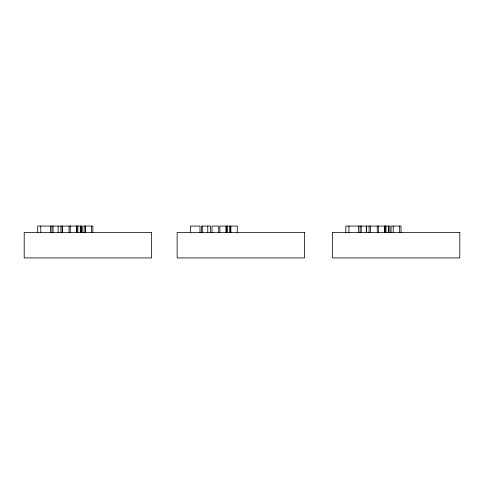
<?xml version="1.0" encoding="UTF-8"?>
<svg xmlns="http://www.w3.org/2000/svg" width="484" height="484" viewBox="0 0 484 484"><rect width="100%" height="100%" fill="white"/><g stroke="black" fill="none" stroke-linecap="round" stroke-linejoin="round"><path stroke-width="0.73" d="M401.006 232.441L401.006 226.07L391.054 226.07L391.054 232.441M399.651 226.07L399.651 232.441M393.22 226.07L393.22 232.441M389.904 232.441L389.904 226.07L345.842 226.07L345.842 232.441M388.64 226.07L388.64 232.441M388.458 226.07L388.458 232.441M385.996 226.07L385.996 232.441M385.095 226.07L385.095 232.441M384.719 226.07L384.719 232.441M384.605 226.07L384.605 232.441M378.397 226.07L378.397 232.441M377.224 226.07L377.26 232.441M370.357 226.07L370.357 232.441M369.092 226.07L369.092 232.441M366.539 226.07L366.539 232.441M366.303 226.07L366.303 232.441M361.215 226.07L361.215 232.441M360.078 226.07L360.078 232.441M358.529 226.07L358.529 232.441M348.946 226.07L348.946 232.441M237.269 232.441L237.269 226.07L230.638 226.07L230.638 232.441M230.874 226.07L230.874 232.441M230.112 232.441L230.112 226.07L226.572 226.07L226.572 232.441M229.936 226.07L229.936 232.441M227.474 226.07L227.474 232.441M226.197 232.441L226.197 226.07L219.869 226.07L219.869 232.441M226.082 226.07L226.082 232.441M218.701 232.441L218.738 226.07L212.046 226.07L212.046 232.441M210.57 232.441L210.57 226.07L201.55 226.07L201.55 232.441M207.781 226.07L207.781 232.441M202.693 226.07L202.693 232.441M200.007 232.441L200.007 226.07L190.418 226.07L190.418 232.441M92.849 232.441L92.849 226.07L82.897 226.07L82.897 232.441M91.494 226.07L91.494 232.441M85.359 226.07L85.359 232.441M85.184 226.07L85.184 232.441M85.063 226.07L85.063 232.441M81.748 232.441L81.748 226.07L37.685 226.07L37.685 232.441M81.566 226.07L81.566 232.441M80.483 226.07L80.483 232.441M80.302 226.07L80.302 232.441M77.839 226.07L77.839 232.441M76.938 226.07L76.938 232.441M76.563 226.07L76.563 232.441M76.448 226.07L76.448 232.441M70.24 226.07L70.24 232.441M69.103 226.07L69.067 232.441M62.418 226.07L62.418 232.441M62.2 226.07L62.2 232.441M60.936 226.07L60.936 232.441M58.147 226.07L58.147 232.441M53.059 226.07L53.059 232.441M51.921 226.07L51.921 232.441M50.372 226.07L50.372 232.441M40.789 226.07L40.789 232.441M151.643 232.441L24.2 232.441L24.2 257.93L151.643 257.93L151.643 232.441M304.575 232.441L177.132 232.441L177.132 257.93L304.575 257.93L304.575 232.441M459.8 232.441L332.357 232.441L332.357 257.93L459.8 257.93L459.8 232.441"/></g></svg>
